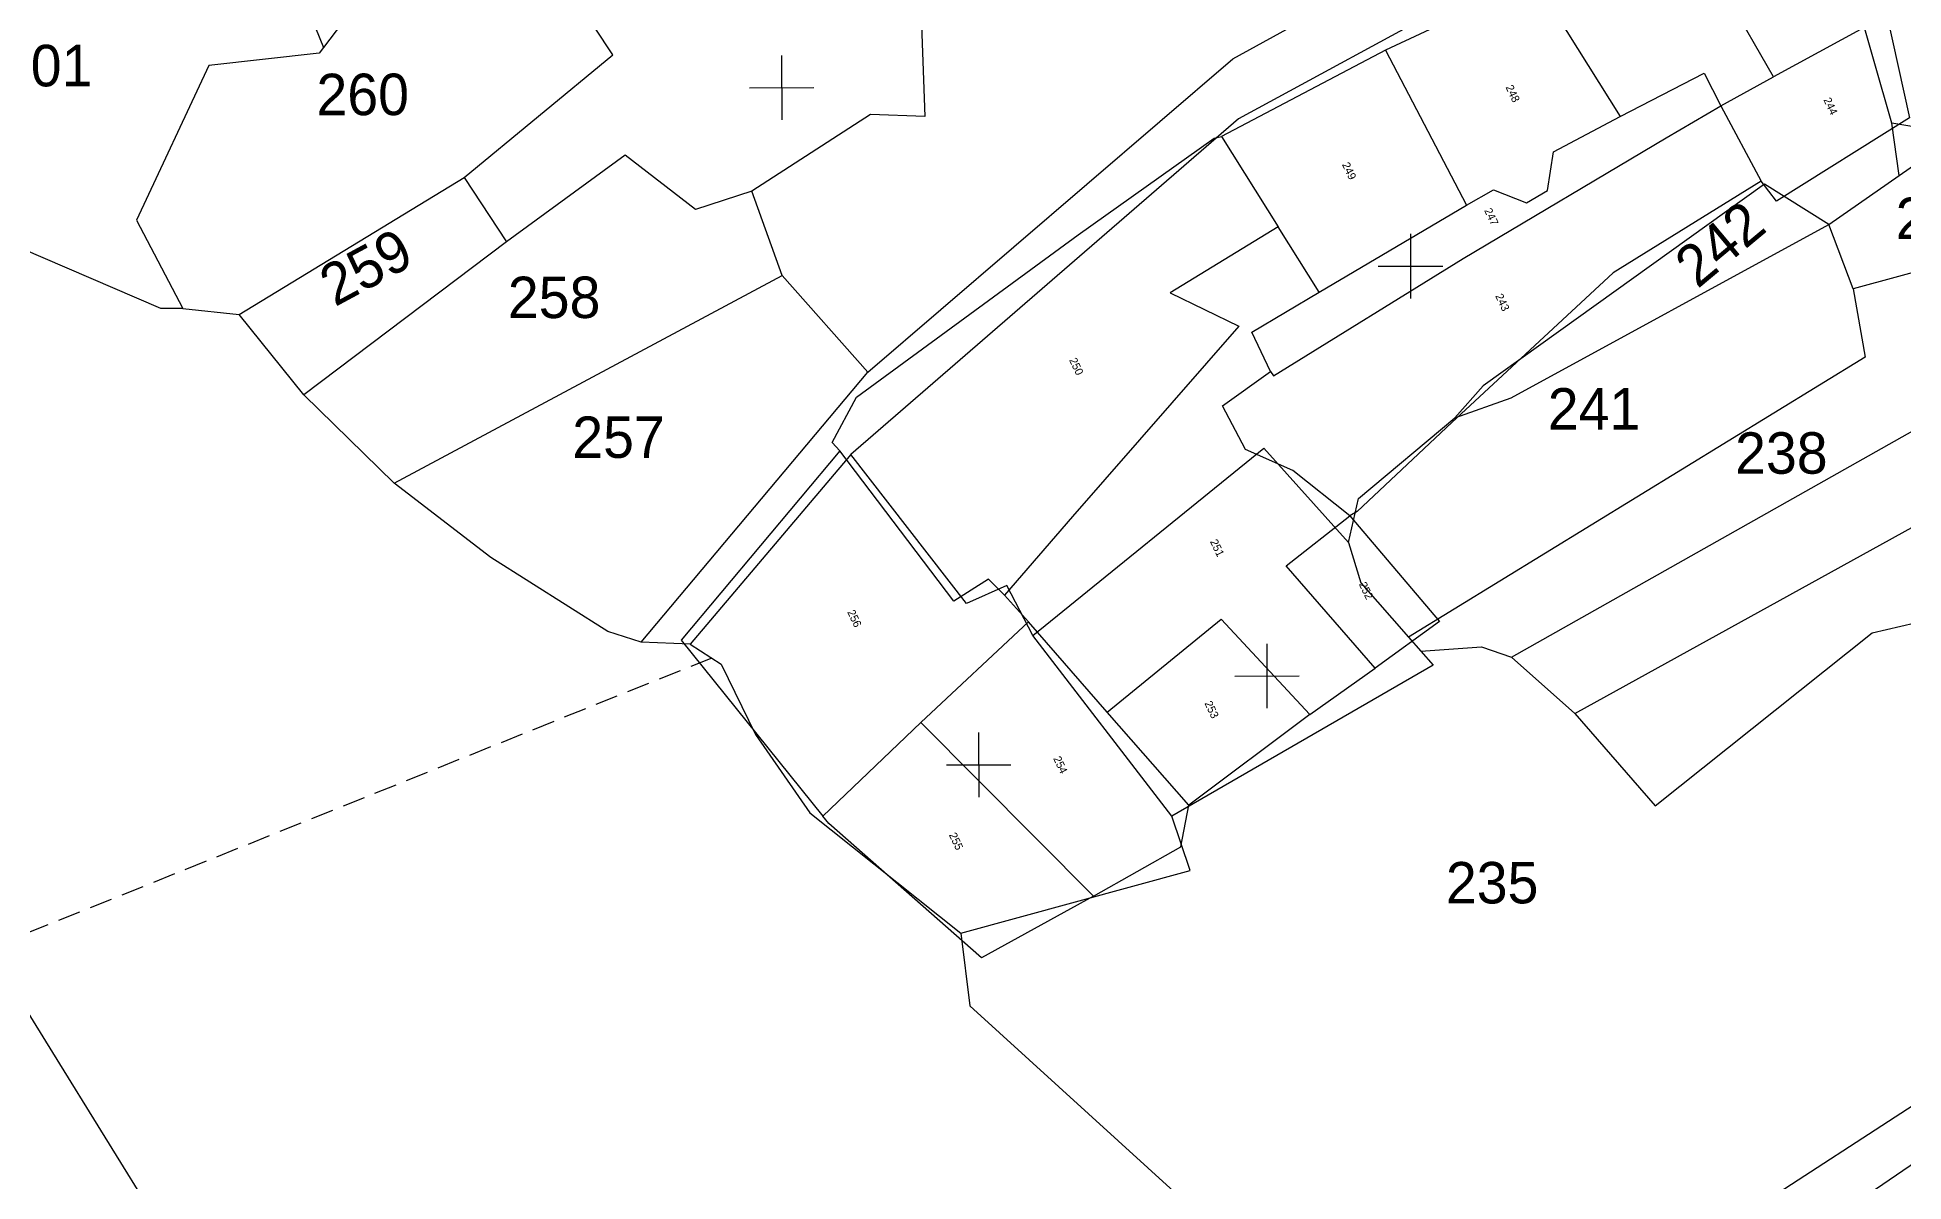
# Model space of a CAD drawing. Header units: metres. Extents: x 276552 to 278749, y 2059817 to 2062422.
# Drawn here: x 277199.4 to 277610.3, y 2060441.9 to 2060693.8 of the extents above; entities that cross this region are included whole.
import ezdxf
from ezdxf.enums import TextEntityAlignment as Align

# ---------------------------------------------------------------- set-up
doc = ezdxf.new("R2010")
doc.units = ezdxf.units.M
doc.linetypes.add('DASHED', pattern=[0.75, 0.5, -0.25])
for name, color, linetype in [('LINE_FOOTPATH', 1, 'DASHED'), ('POLY_PARCEL', 6, 'Continuous'), ('POLY_ROAD', 30, 'Continuous'), ('TEXT_PARCEL', 7, 'Continuous')]:
    doc.layers.add(name, color=color, linetype=linetype)
doc.styles.add('TEXT_MAP', font='')
doc.styles.get('TEXT_MAP').set_extended_font_data('Kruti Dev 050')

msp = doc.modelspace()

# ---------------------------------------------------------------- linework, layer by layer
for points in [[(277363.29, 2060689.82), (277363.31, 2060675.62)], [(277356.2, 2060682.71), (277370.4, 2060682.73)], [(277501.75, 2060650.5), (277501.76, 2060636.3)], [(277494.65, 2060643.39), (277508.86, 2060643.41)], [(277470.13, 2060560.29), (277470.15, 2060546.09)], [(277463.04, 2060553.18), (277477.24, 2060553.2)], [(277406.67, 2060540.72), (277406.69, 2060526.52)], [(277399.58, 2060533.61), (277413.78, 2060533.63)]]:
    msp.add_lwpolyline(points)
at = {"layer": 'LINE_FOOTPATH', "ltscale": 10}
msp.add_line((277347.92, 2060557.14), (277171.46, 2060486.22), dxfattribs=at)
at = {"layer": 'POLY_PARCEL'}
for p, q in [((277581.67, 2060685.08), (277555.32, 2060730.86)), ((277249.07, 2060724.37), (277262.47, 2060691.58)), ((277393.43, 2060714.84), (277394.8, 2060676.34)), ((277528.03, 2060708.14), (277547.92, 2060676.36)), ((277271.24, 2060703.16), (277262.47, 2060691.58)), ((277326.16, 2060689.96), (277318.18, 2060701.9)), ((277521.14, 2060702.62), (277496.27, 2060690.99)), ((277606.62, 2060698.7), (277581.67, 2060685.08)), ((277606.62, 2060698.7), (277611.64, 2060676.04)), ((277261.51, 2060690.31), (277237.17, 2060687.63)), ((277262.47, 2060691.58), (277261.51, 2060690.31)), ((277293.43, 2060662.92), (277326.16, 2060689.96)), ((277496.27, 2060690.99), (277460.16, 2060671.99)), ((277496.27, 2060690.99), (277514.1, 2060656.84)), ((277237.17, 2060687.63), (277221.27, 2060653.53)), ((277547.92, 2060676.36), (277566.37, 2060685.91)), ((277566.37, 2060685.91), (277570.09, 2060678.69)), ((277570.09, 2060678.69), (277581.67, 2060685.08)), ((277382.88, 2060676.77), (277356.76, 2060659.91)), ((277394.8, 2060676.34), (277382.88, 2060676.77)), ((277558.06, 2060671.7), (277570.09, 2060678.69)), ((277570.09, 2060678.69), (277578.95, 2060662.11)), ((277533.23, 2060668.59), (277547.92, 2060676.36)), ((277611.64, 2060676.04), (277582.35, 2060657.69)), ((277609.36, 2060663.38), (277607.7, 2060674.93)), ((277428.58, 2060650.34), (277458.5, 2060671.59)), ((277458.5, 2060671.59), (277460.16, 2060671.99)), ((277460.16, 2060671.99), (277472.64, 2060652.09)), ((277513.36, 2060645.08), (277558.06, 2060671.7)), ((277531.92, 2060660.07), (277533.23, 2060668.59)), ((277609.36, 2060663.38), (277616.84, 2060668.57)), ((277328.85, 2060667.84), (277302.75, 2060648.77)), ((277344.36, 2060655.91), (277328.85, 2060667.84)), ((277243.88, 2060632.76), (277293.43, 2060662.92)), ((277293.43, 2060662.92), (277302.75, 2060648.77)), ((277514.1, 2060656.84), (277519.99, 2060660.22)), ((277579.66, 2060661.44), (277517.73, 2060617.1)), ((277519.99, 2060660.22), (277527.26, 2060657.37)), ((277527.26, 2060657.37), (277531.92, 2060660.07)), ((277578.95, 2060662.11), (277546.38, 2060641.94)), ((277582.35, 2060657.69), (277578.95, 2060662.11)), ((277593.84, 2060652.6), (277579.66, 2060661.44)), ((277593.84, 2060652.6), (277609.36, 2060663.38)), ((277226.61, 2060634.07), (277174.33, 2060656.56)), ((277356.76, 2060659.91), (277344.36, 2060655.91)), ((277363.42, 2060641.34), (277356.76, 2060659.91)), ((277481.66, 2060637.71), (277514.1, 2060656.84)), ((277221.27, 2060653.53), (277231.48, 2060634.07)), ((277472.64, 2060652.09), (277448.86, 2060637.56)), ((277481.66, 2060637.71), (277472.64, 2060652.09)), ((277523.93, 2060614.45), (277593.84, 2060652.6)), ((277599.17, 2060638.45), (277593.84, 2060652.6)), ((277302.75, 2060648.77), (277258.08, 2060615.08)), ((277379.77, 2060614.55), (277428.58, 2060650.34)), ((277471.61, 2060619.28), (277513.36, 2060645.08)), ((277627.06, 2060646.01), (277599.17, 2060638.45)), ((277278.03, 2060595.64), (277363.42, 2060641.34)), ((277363.42, 2060641.34), (277382.26, 2060620.07)), ((277546.38, 2060641.94), (277510.87, 2060608.97)), ((277448.86, 2060637.56), (277463.96, 2060630.19)), ((277466.79, 2060628.87), (277481.66, 2060637.71)), ((277599.17, 2060638.45), (277601.85, 2060623.41)), ((277231.48, 2060634.07), (277226.61, 2060634.07)), ((277231.48, 2060634.07), (277243.88, 2060632.76)), ((277258.08, 2060615.08), (277243.88, 2060632.76)), ((277463.96, 2060630.19), (277427.32, 2060588.28)), ((277470.91, 2060620.2), (277466.79, 2060628.87)), ((277601.85, 2060623.41), (277501.32, 2060561.72)), ((277460.37, 2060612.66), (277470.91, 2060620.2)), ((277470.91, 2060620.2), (277471.61, 2060619.28)), ((277258.08, 2060615.08), (277278.03, 2060595.64)), ((277517.73, 2060617.1), (277511.54, 2060610.01)), ((277374.41, 2060604.57), (277379.77, 2060614.55)), ((277465.42, 2060603.07), (277460.37, 2060612.66)), ((277511.54, 2060610.01), (277523.93, 2060614.45)), ((277510.87, 2060608.97), (277490, 2060589.39)), ((277490.31, 2060592.28), (277511.54, 2060610.01)), ((277524.01, 2060557.36), (277616.92, 2060609.71)), ((277376.09, 2060602.74), (277341.2, 2060561.05)), ((277376.09, 2060602.74), (277374.41, 2060604.57)), ((277401.19, 2060569.68), (277376.09, 2060602.74)), ((277418.63, 2060562.08), (277469.48, 2060603.31)), ((277475.86, 2060598.41), (277465.42, 2060603.07)), ((277469.48, 2060603.31), (277488.11, 2060582.54)), ((277404, 2060569.15), (277378.57, 2060601.92)), ((277488.37, 2060588.48), (277475.86, 2060598.41)), ((277537.9, 2060544.91), (277637.45, 2060599.92)), ((277299.31, 2060579.29), (277278.03, 2060595.64)), ((277488.11, 2060582.54), (277490.31, 2060592.28)), ((277427.32, 2060588.28), (277412.36, 2060570.99)), ((277474.39, 2060577.42), (277488.37, 2060588.48)), ((277490, 2060589.39), (277488.37, 2060588.48)), ((277488.37, 2060588.48), (277508.11, 2060565.2)), ((277488.11, 2060582.54), (277490.78, 2060573.69)), ((277325.01, 2060562.96), (277299.31, 2060579.29)), ((277408.84, 2060574.49), (277401.19, 2060569.68)), ((277412.36, 2060570.99), (277408.84, 2060574.49)), ((277493.95, 2060554.94), (277474.39, 2060577.42)), ((277490.78, 2060573.69), (277501.32, 2060561.72)), ((277412.85, 2060573.14), (277404, 2060569.15)), ((277417.67, 2060565.14), (277412.36, 2060570.99)), ((277418.63, 2060562.08), (277412.85, 2060573.14)), ((277603.41, 2060562.7), (277645.46, 2060572.49)), ((277434.95, 2060545.22), (277460.08, 2060565.66)), ((277460.08, 2060565.66), (277479.58, 2060544.72)), ((277332.41, 2060560.61), (277325.01, 2060562.96)), ((277417.67, 2060565.14), (277393.95, 2060542.94)), ((277434.95, 2060545.22), (277417.67, 2060565.14)), ((277449.23, 2060522.3), (277418.63, 2060562.08)), ((277508.11, 2060565.2), (277493.95, 2060554.94)), ((277501.32, 2060561.72), (277504.02, 2060558.66)), ((277555.64, 2060524.57), (277603.41, 2060562.7)), ((277341.2, 2060561.05), (277372.37, 2060522.34)), ((277343.14, 2060560.22), (277350, 2060555.79)), ((277504.02, 2060558.66), (277517.37, 2060559.57)), ((277504.02, 2060558.66), (277506.74, 2060555.57)), ((277517.37, 2060559.57), (277524.01, 2060557.36)), ((277524.01, 2060557.36), (277537.9, 2060544.91)), ((277350, 2060555.79), (277357.55, 2060540.32)), ((277506.74, 2060555.57), (277449.23, 2060522.3)), ((277479.58, 2060544.72), (277493.95, 2060554.94)), ((277452.98, 2060524.74), (277434.95, 2060545.22)), ((277537.9, 2060544.91), (277555.64, 2060524.57)), ((277372.37, 2060522.34), (277393.95, 2060542.94)), ((277393.95, 2060542.94), (277431.94, 2060504.71)), ((277479.58, 2060544.72), (277452.98, 2060524.74)), ((277357.55, 2060540.32), (277369.53, 2060523.07)), ((277202.87, 2060470.29), (277164.38, 2060532.36)), ((277451.18, 2060515.6), (277452.98, 2060524.74)), ((277369.53, 2060523.07), (277402.77, 2060496.57)), ((277373.68, 2060520.69), (277372.37, 2060522.34)), ((277407.31, 2060491.15), (277373.68, 2060520.69)), ((277453.23, 2060510.36), (277449.23, 2060522.3)), ((277431.94, 2060504.71), (277451.18, 2060515.6)), ((277402.77, 2060496.57), (277453.23, 2060510.36)), ((277431.94, 2060504.71), (277407.31, 2060491.15)), ((277402.77, 2060496.57), (277404.71, 2060480.55)), ((277404.71, 2060480.55), (277465.45, 2060425.32)), ((277336.12, 2060254.61), (277202.87, 2060470.29))]:
    msp.add_line(p, q, dxfattribs=at)
at = {"layer": 'POLY_ROAD'}
for p, q in [((277462.63, 2060689.06), (277569.61, 2060747.97)), ((277588.21, 2060743.36), (277463.89, 2060675.86)), ((277607.7, 2060674.93), (277588.21, 2060743.36)), ((277382.26, 2060620.07), (277462.63, 2060689.06)), ((277463.89, 2060675.86), (277378.57, 2060601.92)), ((277657.72, 2060666.45), (277607.7, 2060674.93)), ((277332.41, 2060560.61), (277382.26, 2060620.07)), ((277378.57, 2060601.92), (277343.14, 2060560.22)), ((277343.14, 2060560.22), (277332.41, 2060560.61)), ((277534.22, 2060407.98), (277618.32, 2060462.54)), ((277619.99, 2060450.99), (277589.07, 2060429.91))]:
    msp.add_line(p, q, dxfattribs=at)

# ---------------------------------------------------------------- texts
at = {"layer": 'TEXT_PARCEL', "style": 'TEXT_MAP'}
for s, height, rotation, p in [('301', 9.131, 0.0799, (277201.39, 2060683.01)), ('260', 9.131, 0.0799, (277271.08, 2060676.66)), ('248', 1.761, 295.4292, (277523.48, 2060681.05)), ('244', 1.761, 295.4292, (277593.45, 2060678.28)), ('249', 1.761, 295.4292, (277487.47, 2060664.01)), ('247', 1.761, 295.4292, (277518.77, 2060653.93)), ('242', 9.131, 39.8691, (277572.77, 2060644.83)), ('240', 9.131, 0.0799, (277618.76, 2060649.39)), ('259', 9.131, 28.3668, (277273.92, 2060639.21)), ('258', 9.131, 0.0799, (277313.22, 2060631.98)), ('243', 1.761, 295.4292, (277521.2, 2060635.08)), ('250', 1.761, 295.4292, (277427.4, 2060620.98)), ('241', 9.131, 0.0799, (277542.16, 2060607.44)), ('257', 9.131, 0.0799, (277327.4, 2060601.2)), ('238', 9.131, 0.0799, (277583.4, 2060597.71)), ('251', 1.761, 295.4292, (277458.41, 2060581.02)), ('252', 1.761, 295.4292, (277491.2, 2060571.61)), ('256', 1.761, 295.4292, (277378.55, 2060565.49)), ('253', 1.761, 295.4292, (277457.19, 2060545.42)), ('254', 1.761, 295.4292, (277423.89, 2060533.26)), ('255', 1.761, 295.4292, (277400.93, 2060516.43)), ('235', 9.131, 0.0799, (277519.73, 2060503.11))]:
    msp.add_text(s, height=height, rotation=rotation, dxfattribs=at).set_placement(p, align=Align.CENTER)

doc.saveas('drawing.dxf')
